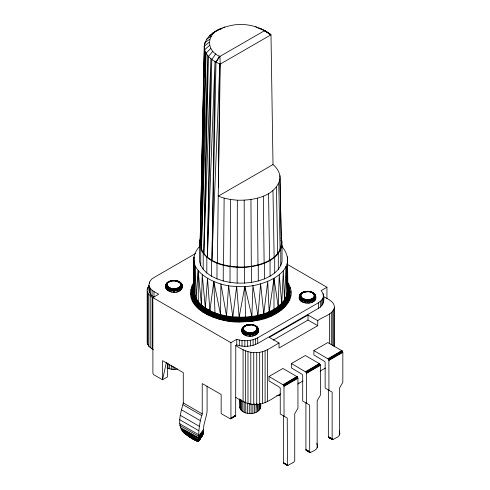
<?xml version="1.0" encoding="UTF-8"?>
<svg xmlns="http://www.w3.org/2000/svg" width="490" height="490" viewBox="0 0 490 490"><rect width="100%" height="100%" fill="white"/><g stroke="black" fill="none" stroke-linecap="round" stroke-linejoin="round"><path stroke-width="0.73" d="M165.73 287.924C165.253 285.541 166.349 283 168.462 281.799L170.006 281.45L168.462 281.799L168.113 282.454C173.589 276.899 188.387 283.698 179.775 290.87C172.927 296.15 158.141 287.403 169.736 281.297C174.942 278.289 186.947 284.659 176.847 288.298C171.525 290.974 161.663 283.986 171.041 281.107L169.32 281.45L166.159 284.059L165.73 287.091M260.545 403.558C263.498 415.404 241.521 417.082 239.886 406.957M241.956 331.926C240.743 323.235 253.789 322.898 257.954 328.061C261.182 336.771 247.125 338.645 242.697 333.525C240.247 330.009 243.181 325.268 247.266 325.115C251.486 323.204 242.299 326.695 242.379 328.061L241.956 331.099M244.976 325.776C237.528 331.969 252.62 335.325 256.184 331.203C260.778 325.354 248.853 322.512 245.441 325.93L245.545 325.458C249.961 322.855 260.619 325.323 257.642 331.84C253.612 335.791 244.43 335.901 241.956 330.242L242.679 327.81L243.567 326.597L244.682 325.807L245.306 325.905L243.818 326.401L242.14 328.863L242.201 332.747M258.383 331.926L258.132 330.278L256.919 328.784L256.772 326.597L255.798 326.432C253.459 324.141 249.447 324.031 246.684 325.513L246.758 325.048L249.526 324.552L248.081 324.772L248.032 325.231M281.352 245.619L279.943 179.548C280.739 173.662 277.389 168.211 273.004 164.567L270.995 34.796C260.821 26.828 247.566 23.275 234.747 24.831C222.625 26.76 206.48 32.365 204.232 46.176L200.165 241.515C200.085 262.615 227.942 267.491 244.308 267.001C259.155 266.174 281.701 259.829 281.352 241.515L279.943 175.592M299.359 298.784C297.595 288.757 317.545 288.855 315.787 298.784C312.945 307.016 292.775 302.851 301.221 293.259L302.716 292.763L302.091 292.665L300.97 293.455L300.101 294.674L300.101 296.358L299.359 297.957M302.716 292.763C296.089 298.557 310.623 302.312 313.802 297.24C316.044 289.957 301.522 289.841 299.543 295.721L299.604 299.604M302.845 292.787C309.264 290.374 303.72 291.409 302.845 292.787C305.974 290.919 309.858 291.042 313.055 292.665L313.802 293.89L314.598 293.939L314.415 295.219L315.603 295.721C314.451 302.477 301.938 302.538 299.543 296.53L300.082 294.668L301.344 293.89L300.266 294.159L299.604 295.458L299.604 297.136M317.159 447.731L317.177 400.771L320.38 395.216L320.38 365.338L319.413 363.654L305.331 355.526L291.434 363.549L291.434 367.923L302.348 374.489L302.697 375.548L302.697 401.053L309.692 405.095L309.692 451.847L310.495 452.491C315.205 449.918 318.91 449.33 316.816 443.193M339.607 434.771L339.625 387.81L342.829 382.261L342.829 352.377L341.861 350.693L327.779 342.565L313.882 350.589L313.882 354.962L324.796 361.528L325.146 362.588L325.146 388.092L332.14 392.135L332.14 438.887L332.943 439.53C336.648 437.374 341.548 436.376 339.319 430.992M167.108 367.91L171.273 369.227L174.844 369.411L174.85 367.12M237.209 267.001L237.332 200.196L230.576 199.51L224.132 198.15L218.228 196.19L220.243 64.098L219.949 56.411C205.769 50.733 206.315 34.135 220.414 28.788M251.07 413.413L251.082 404.274M279.588 394.095L279.582 395.62L276.752 395.473M287.428 282.975C301.479 310.599 259.155 323.002 239.059 321.654C219.41 322.389 179.652 308.847 194.395 282.338L193.838 282.258C178.887 308.896 219.091 322.696 239.034 322.04L239.157 317.251L236.664 286.307C217.333 287.244 179.236 269.378 199.7 246.274M230.214 266.291L230.576 199.51M252.84 413.235L252.889 404.091M207.086 386.12L207.086 411.355L206.67 414.289L203.95 424.793L202.958 434.471L198.45 441.263C193.991 440.737 190.273 437.19 186.525 434.857C175.206 427.856 180.755 413.107 183.278 402.933L183.278 372.633L162.551 360.665L162.527 379.768L153.817 374.74L152.905 373.472L152.843 297.614L158.674 294.245C155.03 292.028 149.965 290.129 149.04 285.401M199.056 439.328L203.276 432.548L198.989 438.176L181.269 429.314L199.056 439.328L203.179 433.38L199.044 439.573L202.958 434.471L198.995 440.326L182.072 430.557L198.799 440.92C198.309 431.819 199.418 422.674 202.229 413.872L202.229 383.572L221.162 394.505L221.162 413.621L230.288 418.821L235.653 415.82L235.788 345.499L236.756 344.935C243.567 347.104 251.339 346.84 257.703 343.429L318.494 308.332C324.815 305.252 325.501 295.513 321.103 290.631L326.934 287.263L326.934 298.692M223.538 264.888L224.132 198.15M254.531 412.88L254.616 403.723M219.097 319.235L220.549 315.156L220.898 283.869L226.539 315.995L225.504 320.693M217.389 262.836L218.228 196.19L273.004 164.567M218.362 187.566L219.826 63.902C212.372 60.925 204.257 55.003 204.232 46.176L209.212 42.312M203.969 76.924L204.079 70.039M204.336 53.986L204.483 44.811L200.165 241.515L200.575 240.174M211.95 260.202L215.998 62.15L219.949 56.411L264.484 30.698L270.658 34.557L263.963 30.368L270.995 34.796L220.243 64.098L219.826 63.902L211.95 260.202L214.994 61.52L207.38 257.06L210.914 58.708L203.828 253.508L207.748 55.529L201.402 249.655L205.579 52.087L200.165 245.619L204.483 48.473M257.587 404.048L257.471 411.692L256.809 403.644M204.863 44.149L204.894 42.624L209.781 39.243M232.186 321.636L236.664 286.307C257.146 289.437 303.733 273.126 281.817 246.274M258.622 410.896L258.738 404.281M287.379 268.208L287.581 256.913L287.734 289.204C286.111 314.335 252.515 318.898 232.762 317.391C221.578 316.148 210.167 312.883 201.415 305.521C193.483 299.611 192.987 289.437 194.273 280.488M259.522 409.995L259.639 404.103M260.141 409.021L260.245 403.852M260.533 403.252L260.453 407.999M207.38 257.06L211.815 59.517L215.759 53.833M201.402 249.655L206.045 53.22L210.774 48.4M203.828 253.508L208.464 56.509L212.868 51.236M198.585 308.908L200.435 307.555L201.415 305.521L202.26 274.841L205.335 307.965L204.41 310.58L202.744 312.075M191.057 297.883L193.232 297.014L194.389 295.237L195.363 266.297L195.963 298.343L195.198 300.284L192.686 301.748M259.259 320.025L252.699 321.232L252.179 319.333L251.885 316.497L252.926 285.486L258.169 317.024L259.259 320.025C275.637 317.336 300.566 301.264 287.569 282.283M280.948 310.531L278.847 308.614L278.21 306.532L279.257 274.841L281.775 303.935L282.797 305.932L284.721 307.212M256.772 326.597L254.898 325.93L254.794 325.458L252.301 325.231L252.252 324.772L249.447 325.084C251.143 323.627 255.762 325.397 257.477 327.302C259.424 335.093 243.156 335.76 242.44 328.582L245.306 325.905M306.85 291.948C306.44 290.172 301.24 293.038 300.101 294.674L301.221 293.259M287.679 303.622L285.229 302.061L284.482 300.088L286.16 266.297L287.563 293.4L288.733 295.127L290.931 295.917M281.726 303.433L283.355 270.743L284.482 300.088C272.434 315.248 250.972 318.261 232.775 316.877C217.346 315.107 196.631 308.767 193.789 291.06L193.936 256.913L194.003 287.361L193.207 289.112L190.586 289.964M213.095 317.287L214.54 315.015L214.981 312.822L213.799 281.505L209.836 311.095L209.065 313.269L207.613 314.886M226.539 315.995L228.597 285.486L232.775 316.877M323.394 302.544L323.516 295.299M171.812 292.107L172.168 288.53L177.429 290.135L179.775 289.192L181.416 287.838L182.157 286.24L181.674 285.352L180.792 285.045L181.435 283.808L180.296 282.393L179.573 282.424C177.049 279.735 172.247 280.341 169.215 281.921C169.411 280.452 174.397 280.592 170.538 281.046L170.459 281.511L171.812 281.223C171.733 280.182 175.053 280.017 174.667 281.082C181.753 279.208 183.817 288.702 175.849 288.861C171.672 290.625 162.754 285.676 168.756 281.775L169.087 281.897L167.341 282.595L167.194 284.776L165.981 286.276M248.032 336.109L248.387 332.538C252.362 333.978 260.257 330.003 255.357 325.776L255.027 325.905M305.435 302.967L305.791 299.396L311.058 301.001L314.329 299.421L315.787 297.105L315.297 296.217L314.415 295.911L315.064 294.668L314.88 294.159C312.779 291.826 307.659 290.374 305.435 292.089M205.335 307.965L207.527 278.461L209.873 310.587M195.963 298.343L198.162 270.743L201.457 305.013M258.003 315.376L260.619 283.869L263.896 314.849L265.476 318.322M195.21 305.448L197.207 304.241L198.315 301.785L198.162 270.743M190.353 293.933L192.558 293.234L193.734 291.55L193.936 261.642L194.444 294.741M170.459 291.82L171.041 288.298L176.082 290.423L177.429 290.135L176.847 288.298L181.416 287.838L181.416 289.517M246.684 335.828L247.266 332.306L253.655 334.143L253.655 335.828M304.088 302.685L304.67 299.163L309.704 301.289L311.058 301.001L310.476 299.163L315.046 298.698L315.046 300.382M263.792 313.784L267.718 281.505L269.188 312.265L269.898 314.47L271.233 316.142M165.73 286.24L165.914 284.855L167.721 283.024L166.643 283.293L165.981 284.592L166.918 283.073L168.315 282.424L166.453 283.808L165.73 286.24C167.066 290.319 172.413 290.889 176.082 290.423L175.726 288.53L180.7 288.555L180.7 290.239M241.956 330.242L242.14 328.863L243.322 328.361L243.94 327.032L242.862 327.302L242.201 328.6L243.138 327.075L244.541 326.432L242.679 327.81L242.697 329.501L242.201 330.278M314.329 301.099L314.329 299.421L309.349 299.396L309.704 301.289C305.956 301.914 298.784 300.817 299.543 295.721L300.921 293.841L301.944 293.29L300.542 293.939L299.604 295.458L300.082 294.668M269.157 311.756L273.99 278.461L278.21 306.532M169.215 291.409L169.32 289.076L170.006 287.949L174.667 290.564L174.667 292.248L173.227 290.564L169.087 287.507L168.248 288.555L168.113 290.87M245.441 335.411L245.545 333.084L246.225 331.957L252.301 334.425L252.301 336.109M302.845 302.269L302.949 299.941L303.629 298.814L308.29 301.43L308.29 303.114L306.85 301.43L302.716 298.373L301.871 299.421L301.742 301.736M230.925 418.135L230.582 418.797L235.653 415.82L230.87 418.491L235.788 415.33L230.925 418.135L230.925 342.694L236.756 339.325C243.567 341.493 251.339 341.23 257.703 337.818L318.494 302.722L321.783 300.064L323.394 296.934M304.088 292.371L304.296 291.771L304.67 291.973L303.126 292.163L300.97 293.455L300.817 295.642L300.101 296.358M239.157 317.251L244.853 286.307L251.885 316.497M244.339 334.878L244.467 332.557L245.306 331.516L250.886 334.572L250.886 336.256C248.957 333.206 243.708 332.361 243.322 328.361L242.679 330.131L243.414 334.241M180.7 288.555L179.573 286.975L181.98 285.67L181.735 284.059L179.775 282.454L176.082 281.223C176.253 280.17 172.964 279.98 173.227 281.082L175.953 280.641L180.547 282.595L180.7 284.776L182.157 287.091L182.157 286.24L178.807 287.507L179.646 288.555L179.775 290.87M166.416 362.233L162.527 379.768L167.384 376.963L167.384 363.2M167.194 290.239L167.341 287.93L168.315 286.975L169.497 288.628L171.812 290.423M243.414 332.563L244.541 330.983L245.723 332.637L248.032 334.425M300.817 301.099L300.97 298.796L301.944 297.84L303.126 299.494L305.435 301.289M166.471 289.517L166.643 287.232L167.721 286.381L168.462 288.132L170.459 290.135M242.697 333.525L242.862 331.234L243.94 330.382L244.682 332.134L246.684 334.143M300.101 300.382L300.266 298.092L301.344 297.24L302.091 298.992L304.088 301.001M256.919 327.099L257.642 327.816L257.011 329.053L257.893 329.36L258.383 330.242L255.027 331.516L255.866 332.557L256 334.878M287.354 286.025C293.792 311.585 257.863 320.019 239.126 319.517C220.941 319.37 187.039 309.937 194.316 285.401L193.905 285.688C186.341 312.994 226.221 321.416 245.692 319.982C263.191 319.204 295.145 308.988 287.507 285.707M194.279 286.276C188.797 312.516 226.65 320.037 245.613 318.794C262.615 317.832 292.512 308.865 287.281 286.46M194.389 286.381C189.771 309.833 221.529 317.967 239.145 318.335C257.501 318.537 290.374 311.56 287.41 287.201M242.697 329.501L243.414 328.784L243.567 326.597L244.682 325.807L247.266 325.115L246.893 324.913M165.981 288.739L166.22 284.574L167.102 284.353L166.453 286.123L167.194 288.555M242.201 331.062L242.44 329.36L243.53 327.681L242.679 327.81M299.604 297.92L299.849 295.439L300.725 295.219L300.082 296.989L300.817 299.421M148.715 286.001L147.172 289.327L147.172 342.896L148.715 346.222L153.37 349.756M195.577 253.52L154.001 277.524C148.74 279.9 148.305 285.97 149.04 291.011C149.542 293.755 151.698 295.782 154.001 297.161L154.001 291.55M181.98 285.67C179.585 291.673 167.072 291.611 165.914 284.855M200.735 237.374L199.485 241.484L199.485 261.36L200.735 265.47L203.209 269.384L206.817 272.997L211.46 276.189L216.99 278.871L223.25 280.954L230.037 282.381L237.148 283.11L244.369 283.11L251.48 282.381L258.267 280.954L264.526 278.871L270.057 276.189L274.7 272.997L278.308 269.384L280.782 265.47L282.038 261.36L282.038 241.484L280.99 238.06M237.332 200.196C253.018 200.594 274.804 196.888 279.943 179.548M199.485 245.649C204.894 263.914 227.844 267.816 244.369 267.399C258.787 266.346 277.805 261.55 282.038 245.649M258.383 329.415C255.976 335.479 244.718 335.607 242.14 329.672L243.322 329.053L243.138 330.86L244.339 333.194M317.74 320.644L317.74 325.672L279.031 348.023L279.031 342.994L269.31 337.383L308.02 315.033L317.74 320.644C322.941 316.375 332.293 315.113 334.345 307.775M165.73 285.407L166.918 283.073M299.359 297.105L299.849 296.217L300.725 295.911L300.542 297.718L301.742 300.052M166.471 285.492L166.643 283.293L167.592 282.393M241.956 329.415L242.14 328.863M299.359 296.272L299.543 295.721M194.254 283.569C181.808 309.343 219.986 321.581 239.077 321.195C258.793 322.169 298.79 311.389 287.71 284.163L287.195 284.053M194.432 284.071C183.272 309.447 220.353 320.926 239.096 320.674C258.444 321.532 297.387 311.383 287.459 284.678M284.482 300.088L286.423 296.56L287.514 292.91L287.581 261.642L287.783 289.694L288.959 291.329L291.164 291.942M215.998 62.15L219.373 56.111M198.952 440.069L198.132 441.355L184.062 432.768L198.45 441.263L199.957 438.728M201.09 436.829L201.843 435.561L200.196 438.14M198.891 440.075L198.132 441.355L191.455 438.189L196.833 441.092M174.587 280.55L179.432 281.799L180.173 283.024L180.975 283.073L181.98 284.855C179.806 290.931 168.762 291.146 166.22 285.352L167.311 283.673L166.453 283.808M315.603 295.721C313.435 301.797 302.385 302.012 299.849 296.217L300.48 294.539L300.934 294.539L300.26 295.262C300.786 302.581 318.145 300.946 313.925 293.259L313.202 293.29C311.438 291.048 308.051 291.477 305.484 291.63M248.081 324.772L249.526 324.552M252.252 324.772L250.807 324.552M309.576 291.501L305.913 291.887M281.775 303.935L283.257 301.577L284.531 300.584M184.062 432.768L198.585 441.135L201.807 436.137M198.799 440.92L202.468 435.279M198.45 441.263L201.794 436.149M182.825 431.482L198.585 441.135L202.958 434.471M203.436 429.363L198.787 436.351L179.836 425.412M181.006 428.903L198.989 438.176L203.338 431.641L198.787 436.351L203.362 431.304M278.253 307.034L279.184 305.668M198.916 440.559L202.676 435.096L202.211 435.512M199.044 439.573L203.154 433.619M220.549 315.156L220.904 314.715M167.194 283.091L168.248 281.971L169.736 281.297M170.538 281.046L173.27 280.507M243.414 327.099L244.467 325.979L247.064 324.931M300.817 293.957L302.091 292.665L303.629 292.316L301.742 293.32L301.871 292.836L303.359 292.163M298.692 383.125L298.998 382.8M253.446 324.913L252.068 324.68M311.058 292.371L310.85 291.771L309.472 291.538M204.618 49.741L209.542 45.392M245.545 325.458L246.225 325.458L244.339 326.463L244.467 325.979L245.956 325.305M258.199 329.672L255.798 330.983L256.772 331.938L256.919 334.241M251.897 317.012L252.907 316.313M167.341 282.595L168.462 281.799M206.584 39.182L211.239 36.272M273.249 340.14L308.02 320.062L317.74 325.672M235.788 345.499C241.987 349.64 249.049 353.259 256.736 352.579C265.182 352.494 271.956 346.816 279.031 342.994M283.686 463.209L287.477 465.396L287.244 418.05L280.249 414.013L280.249 388.509L279.9 387.449L268.986 380.883L268.986 376.51L282.883 368.486L296.964 376.614L297.938 378.298L297.938 408.176L294.729 413.732L294.729 460.49L293.927 462.058L287.734 465.5L283.686 463.209L283.459 462.621L283.459 415.863M283.067 384.638L296.964 376.614L283.557 385.067L268.986 376.51M305.515 371.677L319.413 363.654L305.999 372.106L291.434 363.549M327.963 358.717L341.861 350.693L328.447 359.146L313.882 350.589M297.877 377.882L283.98 385.899L284.041 416.2M320.325 364.921L306.428 372.945L306.489 403.239M342.773 351.961L328.876 359.985L328.937 390.279M284.041 386.322L297.938 378.298M306.489 373.362L320.38 365.338M328.937 360.401L342.829 352.377M230.288 418.821L234.539 416.371M235.788 397.335C241.987 401.482 249.049 405.101 256.736 404.422C265.8 404.293 272.93 397.898 280.574 393.942M297.724 384.038L302.998 380.993M320.148 371.095L325.427 368.045M209.255 35.96L213.548 33.492M223.52 27.728L224.781 27.005M314.329 299.421L313.202 297.84L315.603 296.53L315.358 294.925L312.02 292.163L310.672 291.795M254.794 325.458L253.269 324.931M212.825 33.044L216.635 30.968M315.787 297.105L312.43 298.373L313.269 299.421L313.404 301.736M168.248 281.971L169.497 281.297M258.022 315.891L260.576 314.672L263.822 314.298M193.905 285.688L191.755 286.044M172.29 281.027L174.624 280.507M248.51 325.029L250.843 324.509L250.886 325.084M217.205 30.515L222.258 28.451M169.32 281.45L170.845 280.929M302.949 292.316L304.468 291.795M249.447 325.084L250.868 324.631M328.349 389.942L328.349 436.7L328.576 437.288L329.323 437.264M305.907 402.902L305.907 449.661L306.134 450.249L306.875 450.224M180.296 282.393L180.583 283.673L181.735 284.059L180.583 285.725L181.435 286.123L181.913 287.054L177.888 287.949L178.568 289.076L178.679 291.409M311.781 292.163L313.588 293.204L314.225 293.841L314.206 294.539L315.358 294.925L314.206 296.591L315.064 296.989L315.536 297.92L311.511 298.814L312.197 299.941L312.302 302.269M256.521 326.401L256.803 327.681L257.954 328.061L256.803 329.733L257.66 330.131L258.132 331.062L254.108 331.957L254.794 333.084L254.898 335.411M286.099 297.148L286.472 297.05L286.16 266.297M304.168 291.911L308.247 291.366L308.29 291.948M177.748 368.995L174.844 369.411M170.667 280.905L172.045 280.672M176.082 281.223L177.356 281.046L177.429 281.511L178.568 281.45L178.679 281.921L180.547 282.595M310.979 291.911L309.704 292.089L309.656 291.63M252.301 325.231L253.575 325.048L253.655 325.513M257.642 333.525L257.642 331.84L253.073 332.306L253.655 334.143M288.831 284.133L287.71 284.163M226.527 316.516L228.616 316.289M239.034 322.04L252.699 321.232M235.439 415.992L234.814 415.894M232.762 317.391L236.676 317.104L239.151 317.771M171.941 280.641L173.307 280.55M267.669 312.32L269.188 312.265M290.46 287.991L288.769 287.783L287.526 286.883M178.158 281.297L178.568 281.45M256.919 332.563L251.946 332.538L252.301 334.425M241.907 330.689L245.294 331.05L245.294 334.045M312.302 292.787L313.269 292.836L313.404 294.441M255.357 325.776L256.393 327.032L257.195 327.075L258.132 328.6L258.132 330.278M313.404 300.052L308.173 299.519L308.29 301.43M179.775 289.192L174.544 288.653L174.667 290.564M256 333.194L250.77 332.661L250.886 334.572M201.415 305.521L202.321 305.668M313.404 293.32L314.176 293.455L314.329 295.078M312.302 300.584L306.973 299.519L306.85 303.114M178.679 289.725L173.35 288.653L173.227 292.248M254.898 333.727L249.569 332.661L249.447 336.256M289.762 299.831L287.612 298.875L286.472 297.05M205.298 308.473L207.601 309.276L209.836 311.095M314.329 293.957L314.88 294.159L315.297 296.217L313.802 297.24L315.046 298.698M180.7 283.091L181.251 283.293L181.674 285.352L180.173 286.381L181.416 287.838M257.85 27.997L263.057 29.933L267.626 32.346M254.377 325.305L255.866 325.979M190.481 437.582L198.132 441.355L185.569 434.103M189.495 436.945L198.132 441.355L186.525 434.857M332.49 439.548L328.839 437.392L332.943 439.53L329.929 437.637M310.041 452.509L306.391 450.353L310.495 452.491L307.481 450.598M188.503 436.284L198.132 441.355L187.511 435.592M260.019 28.279L263.057 29.933M328.576 437.288L332.269 439.377L328.41 437.049L332.14 438.887L328.349 436.7M306.134 450.249L309.827 452.337L305.962 450.01L309.692 451.847L305.907 449.661M287.232 264.343L326.934 287.263M323.296 296.383C327.247 298.998 333.237 300.744 334.345 306.042L334.345 346.651M203.197 311.805L208.005 314.586M147.172 291.054L148.715 294.38L152.133 297.203L230.925 342.694M328.839 437.392L332.269 439.377M306.391 450.353L309.827 452.337M183.278 402.933L202.229 413.872M283.459 462.621L287.244 464.808M183.003 404.722L201.954 415.667M283.514 462.97L287.734 465.5L284.427 463.185M181.6 409.873L200.545 420.812M180.265 415.318L199.216 426.257M179.695 419.697L198.646 430.637M179.671 423.734L198.621 434.673M180.351 427.415L198.989 438.176M255.523 26.613L256.687 27.305M286.84 464.692L288.046 465.451M182.072 430.557L198.585 441.135M276.421 313.526L274.859 311.971L273.99 309.319L273.99 278.461M244.853 317.14L245.57 317.643L245.919 321.906M213.848 312.326L214.951 313.337M181.98 284.855L180.792 284.353L180.975 283.073M314.329 295.642L315.787 297.957M302.845 300.584L301.221 298.398L300.934 296.591L299.782 297.332L300.101 298.698M245.441 333.727L243.818 331.54L243.53 329.733L242.379 330.474L242.697 331.84M169.215 289.725L167.592 287.532L167.311 285.725L166.159 286.466L166.471 287.838M314.598 293.939L315.536 295.458L315.536 297.136M168.113 289.192L166.918 286.858L167.102 285.045L165.914 285.67L165.981 287.054M193.734 291.55L194.389 295.237M280.942 240.174L281.352 241.515M257.642 331.84L256.393 330.382L258.199 328.863L257.011 328.361L257.195 327.075M195.455 297.142L195.914 298.839M323.516 300.909L323.161 293.669M213.799 281.505L220.574 314.641M287.477 287.777L287.783 289.694M198.187 301.595L198.266 302.287M287.538 292.499L287.563 293.4M244.853 286.307L245.57 317.643M278.755 183.45L280.115 249.655M239.996 399.424L240.198 409.021M239.708 398.805L239.886 407.999M276.409 187.168L277.689 253.508M240.608 399.681L240.811 409.995M272.979 190.598L274.137 257.06M241.515 399.865L241.711 410.896M242.703 400.985L242.869 411.692M268.575 193.63L269.574 260.202M263.32 196.172L264.128 262.836M244.112 401.671L244.247 412.36M167.96 363.01L168.027 368.351M257.385 198.15L257.979 264.888M245.704 402.198L245.802 412.88M169.54 364.297L169.583 368.872M250.941 199.51L251.303 266.291M247.438 403.325L247.493 413.235M171.255 365.418L171.273 369.227M256.062 404.005L256.086 412.36M249.251 403.509L249.269 413.413M173.043 366.361L173.043 369.411M244.185 200.196L244.308 267.001M333.831 309.478L333.831 346.069M332.802 311.101L332.802 345.407M331.307 312.596L331.307 344.617M329.384 313.918L329.384 343.655M322.812 298.539L322.812 304.149M321.783 300.064L321.783 305.674M320.331 301.473L320.331 307.083M318.494 302.722L318.494 308.332M315.536 297.92L315.536 299.604M315.046 294.674L315.046 296.358M311.058 301.001L311.058 302.685M309.704 301.289L309.704 302.967M308.02 315.033L308.02 320.062M280.782 249.759L280.782 265.47M278.308 253.679L278.308 269.384M274.7 257.287L274.7 272.997M270.057 260.484L270.057 276.189M267.387 349.713L267.387 401.555M265.09 350.828L265.09 402.664M264.526 263.161L264.526 278.871M262.499 351.691L262.499 403.533M259.682 352.279L259.682 404.121M258.267 265.249L258.267 280.954M258.132 331.062L258.132 332.747M257.642 327.816L257.642 329.501M257.703 337.818L257.703 343.429M256.736 352.579L256.736 404.422M255.535 338.878L255.535 344.488M253.74 352.579L253.74 404.422M253.097 339.717L253.097 345.327M251.48 266.676L251.48 282.381M250.794 352.279L250.794 404.121M250.451 340.311L250.451 345.922M247.977 351.691L247.977 403.533M247.677 340.648L247.677 346.259M245.386 350.828L245.386 402.664M244.841 340.715L244.841 346.326M244.369 267.399L244.369 283.11M243.052 330.744L243.052 332.238M243.089 349.713L243.089 401.555M242.023 340.513L242.023 346.124M239.304 340.048L239.304 345.658M237.148 267.399L237.148 283.11M236.756 339.325L236.756 344.935M230.037 266.676L230.037 282.381M223.25 265.249L223.25 280.954M216.99 263.161L216.99 278.871M211.46 260.484L211.46 276.189M206.817 257.287L206.817 272.997M203.209 253.679L203.209 269.384M200.735 249.759L200.735 265.47M181.913 284.592L181.913 286.276M181.913 287.054L181.913 288.739M181.416 283.814L181.416 285.492M177.429 290.135L177.429 291.82M176.082 290.423L176.082 292.107M152.078 290.221L152.078 295.831M152.133 297.203L152.133 349.045M150.583 288.726L150.583 294.337M150.21 295.88L150.21 347.716M149.554 281.971L149.554 283.373M149.554 287.103L149.554 292.714M148.715 294.38L148.715 346.222M147.692 287.624L147.692 289.149M147.692 292.757L147.692 344.599M297.295 376.871L283.814 385.465L283.98 385.899L297.589 377.239L283.814 385.465L283.557 385.067L297.295 376.871M319.743 363.917L306.262 372.51L306.428 372.945L320.037 364.278L306.262 372.51L305.999 372.106L319.743 363.917M342.192 350.956L328.704 359.55L328.876 359.985L342.486 351.318L328.704 359.55L328.447 359.146L342.192 350.956"/></g></svg>
